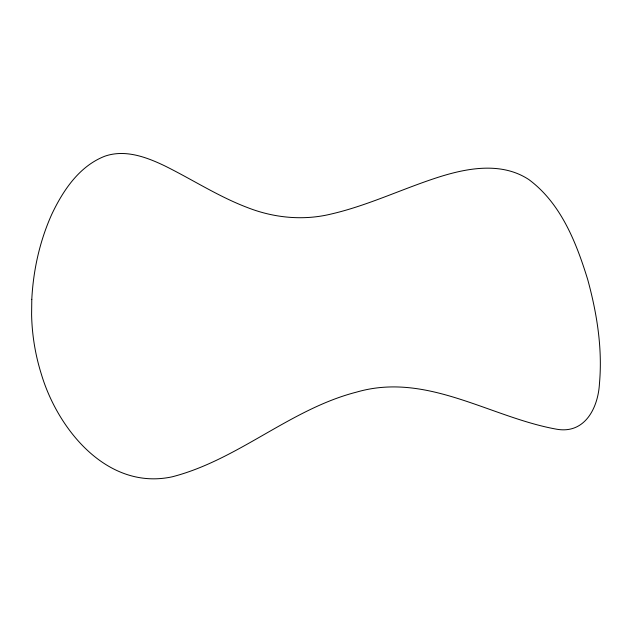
<?xml version="1.0" encoding="UTF-8"?>
<svg xmlns="http://www.w3.org/2000/svg" width="632" height="632" viewBox="0 0 632 632"><rect width="100%" height="100%" fill="white"/><g stroke="black" fill="none" stroke-linecap="round" stroke-linejoin="round"><path stroke-width="0.95" d="M31.79 299.363L31.6 314.57A211.696 210.29 90 0 0 41.238 373.788C57.686 429.444 107.377 490.74 172.117 476.828C238.438 459.741 290.293 409.015 356.819 392.045C426.877 371.766 490.242 417.381 556.847 429.247C585.074 434.121 598.172 407.561 599.46 383.529C602.612 348.54 596.94 313.346 587.736 279.644C576.321 242.641 561.003 203.386 528.834 179.559C500.978 161.255 465.729 168.262 436.119 177.948C400.893 189.482 367.208 205.724 330.963 214.074C303.242 220.821 273.901 217.937 247.452 207.557C218.419 196.56 192.326 179.488 164.589 165.789C146.316 157.036 125.073 149.191 104.904 156.183C79.269 166.113 63.034 190.493 51.737 214.382C39.737 241.108 33.291 270.148 31.79 299.363"/></g></svg>
